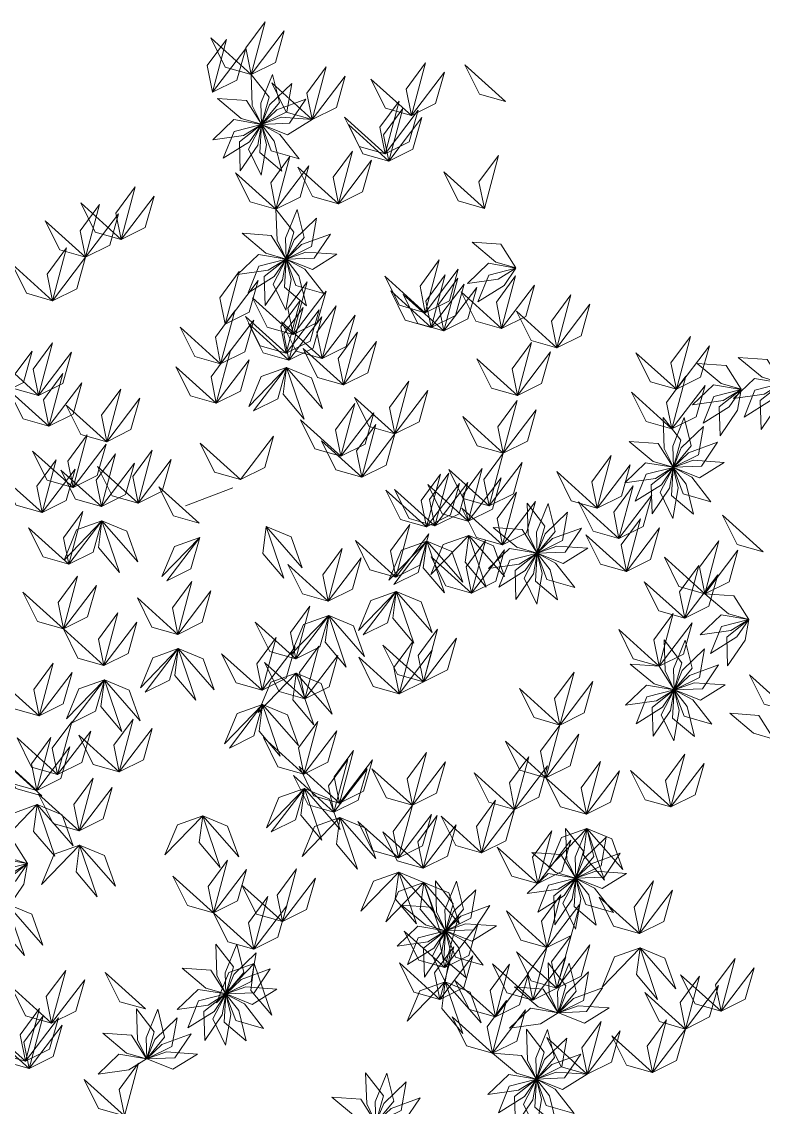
# Model space of a CAD drawing. Header units: inches. Extents: x 4350 to 28384, y -6772 to 993.
# Drawn here: x 15000.1 to 15081.6, y -694.1 to -574.7 of the extents above; entities that cross this region are included whole.
import ezdxf

# ---------------------------------------------------------------- set-up
doc = ezdxf.new("R2010")
doc.units = ezdxf.units.IN
doc.header["$MEASUREMENT"] = 0
doc.layers.add('ARREDAMENTO', color=2, linetype='Continuous', lineweight=18)

# ---------------------------------------------------------------- blocks, each defined once
blk = doc.blocks.new('jacaranda')
at = {"layer": 'ARREDAMENTO', "linetype": 'Continuous'}
blk.add_line((13940.93, 19554.14), (13935.75, 19552.15), dxfattribs=at)
at = {"layer": 'ARREDAMENTO', "lineweight": 0}
for points in [[(13942.96, 19599.59), (13942.38, 19602.5), (13944.51, 19605.39), (13942.96, 19599.59)], [(13942.96, 19599.59), (13940.11, 19600.4), (13938.51, 19603.61), (13942.96, 19599.59)], [(13942.96, 19599.59), (13945.62, 19600.92), (13946.59, 19604.37), (13942.96, 19599.59)], [(13938.72, 19597.65), (13938.13, 19600.56), (13940.26, 19603.45), (13938.72, 19597.65)], [(13938.72, 19597.65), (13941.37, 19598.97), (13942.35, 19602.43), (13938.72, 19597.65)], [(13949.66, 19594.64), (13949.08, 19597.55), (13951.21, 19600.44), (13949.66, 19594.64)], [(13960.57, 19595.08), (13959.98, 19597.98), (13962.11, 19600.87), (13960.57, 19595.08)], [(13970.9, 19596.62), (13968.05, 19597.43), (13966.45, 19600.64), (13970.9, 19596.62)], [(13942.96, 19599.59), (13943.08, 19596.19), (13944.09, 19594.11), (13944.92, 19597.08), (13942.96, 19599.59)], [(13945.29, 19599.58), (13944.02, 19596.42), (13944.09, 19594.11), (13946.06, 19596.49), (13945.29, 19599.58)], [(13949.66, 19594.64), (13952.32, 19595.96), (13953.29, 19599.42), (13949.66, 19594.64)], [(13960.57, 19595.08), (13957.72, 19595.88), (13956.12, 19599.09), (13960.57, 19595.08)], [(13960.57, 19595.08), (13963.22, 19596.4), (13964.2, 19599.85), (13960.57, 19595.08)], [(13947.42, 19598.61), (13944.96, 19596.24), (13944.09, 19594.11), (13946.86, 19595.48), (13947.42, 19598.61)], [(13949.66, 19594.64), (13946.81, 19595.45), (13945.21, 19598.66), (13949.66, 19594.64)], [(13939.25, 19596.94), (13941.86, 19594.75), (13944.08, 19594.11), (13942.43, 19596.71), (13939.25, 19596.94)], [(13948.96, 19596.87), (13945.76, 19595.7), (13944.09, 19594.1), (13947.18, 19594.23), (13948.96, 19596.87)], [(13957.68, 19590.87), (13957.1, 19593.78), (13959.22, 19596.67), (13957.68, 19590.87)], [(13958.09, 19590.07), (13957.5, 19592.97), (13959.63, 19595.86), (13958.09, 19590.07)], [(13957.68, 19590.87), (13960.34, 19592.19), (13961.31, 19595.65), (13957.68, 19590.87)], [(13938.74, 19592.41), (13942.12, 19592.89), (13944.08, 19594.1), (13941.03, 19594.62), (13938.74, 19592.41)], [(13939.89, 19590.39), (13942.78, 19592.19), (13944.08, 19594.1), (13941.09, 19593.33), (13939.89, 19590.39)], [(13941.76, 19589), (13943.67, 19591.83), (13944.08, 19594.1), (13941.66, 19592.18), (13941.76, 19589)], [(13944.04, 19588.5), (13944.63, 19591.85), (13944.08, 19594.1), (13942.65, 19591.36), (13944.04, 19588.5)], [(13946.32, 19588.96), (13945.5, 19592.27), (13944.08, 19594.09), (13943.89, 19591.02), (13946.32, 19588.96)], [(13949.66, 19594.64), (13946.26, 19594.88), (13944.09, 19594.1), (13946.96, 19592.96), (13949.66, 19594.64)], [(13948.22, 19590.32), (13946.12, 19593), (13944.09, 19594.09), (13945.16, 19591.2), (13948.22, 19590.32)], [(13957.68, 19590.87), (13954.83, 19591.68), (13953.23, 19594.89), (13957.68, 19590.87)], [(13958.09, 19590.07), (13955.24, 19590.88), (13953.64, 19594.09), (13958.09, 19590.07)], [(13958.09, 19590.07), (13960.74, 19591.39), (13961.72, 19594.84), (13958.09, 19590.07)], [(13945.68, 19584.78), (13945.1, 19587.68), (13947.22, 19590.57), (13945.68, 19584.78)], [(13952.55, 19585.37), (13951.96, 19588.28), (13954.09, 19591.17), (13952.55, 19585.37)], [(13968.59, 19584.87), (13968, 19587.78), (13970.13, 19590.67), (13968.59, 19584.87)], [(13945.68, 19584.78), (13948.33, 19586.1), (13949.31, 19589.55), (13945.68, 19584.78)], [(13952.55, 19585.37), (13949.69, 19586.18), (13948.09, 19589.39), (13952.55, 19585.37)], [(13952.55, 19585.37), (13955.2, 19586.69), (13956.18, 19590.15), (13952.55, 19585.37)], [(13945.68, 19584.78), (13942.83, 19585.58), (13941.23, 19588.79), (13945.68, 19584.78)], [(13968.59, 19584.87), (13965.73, 19585.68), (13964.13, 19588.89), (13968.59, 19584.87)], [(13928.66, 19581.44), (13928.07, 19584.34), (13930.2, 19587.23), (13928.66, 19581.44)], [(13928.66, 19581.44), (13931.31, 19582.76), (13932.29, 19586.21), (13928.66, 19581.44)], [(13924.75, 19579.49), (13924.17, 19582.4), (13926.29, 19585.29), (13924.75, 19579.49)], [(13928.66, 19581.44), (13925.81, 19582.25), (13924.21, 19585.46), (13928.66, 19581.44)], [(13945.68, 19584.78), (13945.8, 19581.37), (13946.8, 19579.29), (13947.63, 19582.26), (13945.68, 19584.78)], [(13948.01, 19584.76), (13946.73, 19581.6), (13946.81, 19579.29), (13948.77, 19581.67), (13948.01, 19584.76)], [(13924.75, 19579.49), (13921.9, 19580.3), (13920.3, 19583.51), (13924.75, 19579.49)], [(13924.75, 19579.49), (13927.41, 19580.81), (13928.38, 19584.27), (13924.75, 19579.49)], [(13950.13, 19583.79), (13947.68, 19581.42), (13946.81, 19579.29), (13949.57, 19580.66), (13950.13, 19583.79)], [(13941.97, 19582.13), (13944.58, 19579.93), (13946.8, 19579.29), (13945.14, 19581.9), (13941.97, 19582.13)], [(13951.68, 19582.05), (13948.47, 19580.88), (13946.81, 19579.28), (13949.89, 19579.41), (13951.68, 19582.05)], [(13967.24, 19581.15), (13969.86, 19578.96), (13972.07, 19578.32), (13970.42, 19580.92), (13967.24, 19581.15)], [(13921.12, 19574.72), (13920.54, 19577.63), (13922.66, 19580.52), (13921.12, 19574.72)], [(13941.46, 19577.59), (13944.83, 19578.07), (13946.79, 19579.28), (13943.75, 19579.8), (13941.46, 19577.59)], [(13952.38, 19579.82), (13948.98, 19580.06), (13946.81, 19579.28), (13949.68, 19578.14), (13952.38, 19579.82)], [(13921.12, 19574.72), (13918.27, 19575.53), (13916.67, 19578.74), (13921.12, 19574.72)], [(13921.12, 19574.72), (13923.77, 19576.04), (13924.75, 19579.49), (13921.12, 19574.72)], [(13942.61, 19575.57), (13945.5, 19577.37), (13946.79, 19579.28), (13943.8, 19578.51), (13942.61, 19575.57)], [(13944.48, 19574.18), (13946.39, 19577.01), (13946.79, 19579.28), (13944.38, 19577.36), (13944.48, 19574.18)], [(13946.76, 19573.68), (13947.35, 19577.04), (13946.8, 19579.28), (13945.37, 19576.54), (13946.76, 19573.68)], [(13949.04, 19574.14), (13948.21, 19577.45), (13946.8, 19579.27), (13946.61, 19576.2), (13949.04, 19574.14)], [(13950.94, 19575.5), (13948.84, 19578.18), (13946.8, 19579.27), (13947.88, 19576.38), (13950.94, 19575.5)], [(13962.1, 19573.4), (13961.52, 19576.31), (13963.64, 19579.2), (13962.1, 19573.4)], [(13966.73, 19576.62), (13970.11, 19577.1), (13972.07, 19578.31), (13969.03, 19578.83), (13966.73, 19576.62)], [(13940.08, 19572.14), (13939.5, 19575.05), (13941.62, 19577.94), (13940.08, 19572.14)], [(13962.1, 19573.4), (13959.25, 19574.21), (13957.65, 19577.42), (13962.1, 19573.4)], [(13962.1, 19573.4), (13964.76, 19574.72), (13965.73, 19578.17), (13962.1, 19573.4)], [(13962.76, 19571.78), (13962.17, 19574.68), (13964.3, 19577.57), (13962.76, 19571.78)], [(13967.88, 19574.6), (13970.77, 19576.4), (13972.07, 19578.31), (13969.08, 19577.54), (13967.88, 19574.6)], [(13970.49, 19571.66), (13969.91, 19574.57), (13972.03, 19577.46), (13970.49, 19571.66)], [(13940.08, 19572.14), (13942.74, 19573.46), (13943.71, 19576.92), (13940.08, 19572.14)], [(13947.56, 19571), (13946.98, 19573.9), (13949.1, 19576.79), (13947.56, 19571)], [(13962.76, 19571.78), (13965.41, 19573.1), (13966.39, 19576.55), (13962.76, 19571.78)], [(13964.12, 19571.39), (13963.54, 19574.3), (13965.67, 19577.19), (13964.12, 19571.39)], [(13964.12, 19571.39), (13966.78, 19572.71), (13967.75, 19576.17), (13964.12, 19571.39)], [(13970.49, 19571.66), (13973.14, 19572.98), (13974.12, 19576.43), (13970.49, 19571.66)], [(13947.56, 19571), (13944.71, 19571.8), (13943.11, 19575.02), (13947.56, 19571)], [(13947.56, 19571), (13950.21, 19572.32), (13951.19, 19575.77), (13947.56, 19571)], [(13962.76, 19571.78), (13959.9, 19572.58), (13958.31, 19575.8), (13962.76, 19571.78)], [(13964.12, 19571.39), (13961.27, 19572.2), (13959.67, 19575.41), (13964.12, 19571.39)], [(13970.49, 19571.66), (13967.64, 19572.47), (13966.04, 19575.68), (13970.49, 19571.66)], [(13976.57, 19569.55), (13975.99, 19572.46), (13978.11, 19575.35), (13976.57, 19569.55)], [(13946.8, 19568.96), (13946.21, 19571.86), (13948.34, 19574.75), (13946.8, 19568.96)], [(13947.11, 19568.18), (13946.53, 19571.08), (13948.66, 19573.97), (13947.11, 19568.18)], [(13946.8, 19568.96), (13949.45, 19570.28), (13950.43, 19573.73), (13946.8, 19568.96)], [(13950.76, 19568.36), (13950.17, 19571.27), (13952.3, 19574.16), (13950.76, 19568.36)], [(13976.57, 19569.55), (13979.23, 19570.87), (13980.2, 19574.33), (13976.57, 19569.55)], [(13939.6, 19567.79), (13939.02, 19570.7), (13941.15, 19573.59), (13939.6, 19567.79)], [(13939.6, 19567.79), (13942.26, 19569.11), (13943.23, 19572.57), (13939.6, 19567.79)], [(13946.8, 19568.96), (13943.94, 19569.76), (13942.34, 19572.98), (13946.8, 19568.96)], [(13947.11, 19568.18), (13949.77, 19569.5), (13950.74, 19572.95), (13947.11, 19568.18)], [(13950.76, 19568.36), (13953.41, 19569.68), (13954.39, 19573.13), (13950.76, 19568.36)], [(13976.57, 19569.55), (13973.72, 19570.36), (13972.12, 19573.57), (13976.57, 19569.55)], [(13939.6, 19567.79), (13936.75, 19568.6), (13935.15, 19571.81), (13939.6, 19567.79)], [(13947.11, 19568.18), (13944.26, 19568.98), (13942.66, 19572.2), (13947.11, 19568.18)], [(13950.76, 19568.36), (13947.9, 19569.17), (13946.3, 19572.38), (13950.76, 19568.36)], [(13953.11, 19565.45), (13952.53, 19568.35), (13954.65, 19571.24), (13953.11, 19565.45)], [(13953.11, 19565.45), (13955.77, 19566.77), (13956.74, 19570.22), (13953.11, 19565.45)], [(13989.7, 19564.98), (13989.11, 19567.89), (13991.24, 19570.78), (13989.7, 19564.98)], [(13915.26, 19564.4), (13917.91, 19565.72), (13918.89, 19569.17), (13915.26, 19564.4)], [(13919.58, 19564.29), (13919, 19567.2), (13921.12, 19570.09), (13919.58, 19564.29)], [(13919.58, 19564.29), (13922.23, 19565.61), (13923.21, 19569.06), (13919.58, 19564.29)], [(13939.12, 19563.44), (13938.54, 19566.35), (13940.67, 19569.24), (13939.12, 19563.44)], [(13953.11, 19565.45), (13950.26, 19566.26), (13948.66, 19569.47), (13953.11, 19565.45)], [(13972.23, 19564.31), (13971.65, 19567.22), (13973.77, 19570.11), (13972.23, 19564.31)], [(13972.23, 19564.31), (13974.89, 19565.63), (13975.86, 19569.09), (13972.23, 19564.31)], [(13989.7, 19564.98), (13986.85, 19565.79), (13985.25, 19569), (13989.7, 19564.98)], [(13989.7, 19564.98), (13992.35, 19566.3), (13993.33, 19569.76), (13989.7, 19564.98)], [(13919.58, 19564.29), (13916.73, 19565.1), (13915.13, 19568.31), (13919.58, 19564.29)], [(13939.12, 19563.44), (13941.78, 19564.76), (13942.75, 19568.22), (13939.12, 19563.44)], [(13972.23, 19564.31), (13969.38, 19565.12), (13967.78, 19568.33), (13972.23, 19564.31)], [(13991.99, 19567.81), (13994.61, 19565.62), (13996.82, 19564.98), (13995.17, 19567.58), (13991.99, 19567.81)], [(13996.51, 19568.49), (13999.12, 19566.3), (14001.34, 19565.66), (13999.68, 19568.26), (13996.51, 19568.49)], [(13920.72, 19560.91), (13920.14, 19563.82), (13922.26, 19566.71), (13920.72, 19560.91)], [(13939.12, 19563.44), (13936.27, 19564.25), (13934.67, 19567.46), (13939.12, 19563.44)], [(13946.85, 19567.39), (13944.06, 19566.39), (13942.68, 19563.08), (13946.85, 19567.39)], [(13943.22, 19562.62), (13945.87, 19563.94), (13946.85, 19567.39), (13943.22, 19562.62)], [(13946.85, 19567.39), (13946.46, 19564.45), (13948.77, 19561.71), (13946.85, 19567.39)], [(13946.85, 19567.39), (13949.59, 19566.25), (13950.79, 19562.87), (13946.85, 19567.39)], [(13920.72, 19560.91), (13923.38, 19562.23), (13924.35, 19565.68), (13920.72, 19560.91)], [(13958.76, 19560.07), (13958.17, 19562.98), (13960.3, 19565.87), (13958.76, 19560.07)], [(13989.22, 19560.63), (13988.63, 19563.54), (13990.76, 19566.43), (13989.22, 19560.63)], [(13989.22, 19560.63), (13991.87, 19561.95), (13992.85, 19565.41), (13989.22, 19560.63)], [(13991.48, 19563.28), (13994.86, 19563.75), (13996.82, 19564.97), (13993.78, 19565.48), (13991.48, 19563.28)], [(13996, 19563.96), (13999.37, 19564.43), (14001.33, 19565.65), (13998.29, 19566.16), (13996, 19563.96)], [(13997.15, 19561.93), (14000.04, 19563.74), (14001.33, 19565.65), (13998.34, 19564.88), (13997.15, 19561.93)], [(13999.02, 19560.55), (14000.93, 19563.37), (14001.33, 19565.64), (13998.92, 19563.73), (13999.02, 19560.55)], [(13920.72, 19560.91), (13917.87, 19561.72), (13916.27, 19564.93), (13920.72, 19560.91)], [(13927.08, 19559.22), (13926.5, 19562.12), (13928.63, 19565.01), (13927.08, 19559.22)], [(13958.76, 19560.07), (13961.41, 19561.39), (13962.39, 19564.85), (13958.76, 19560.07)], [(13989.22, 19560.63), (13986.37, 19561.44), (13984.77, 19564.65), (13989.22, 19560.63)], [(13992.63, 19561.25), (13995.52, 19563.06), (13996.82, 19564.97), (13993.83, 19564.2), (13992.63, 19561.25)], [(13994.5, 19559.87), (13996.41, 19562.69), (13996.82, 19564.96), (13994.4, 19563.05), (13994.5, 19559.87)], [(13927.08, 19559.22), (13924.23, 19560.02), (13922.63, 19563.23), (13927.08, 19559.22)], [(13927.08, 19559.22), (13929.74, 19560.54), (13930.71, 19563.99), (13927.08, 19559.22)], [(13952.81, 19557.61), (13952.23, 19560.52), (13954.35, 19563.41), (13952.81, 19557.61)], [(13958.76, 19560.07), (13955.91, 19560.88), (13954.31, 19564.09), (13958.76, 19560.07)], [(13970.66, 19557.95), (13970.08, 19560.86), (13972.21, 19563.75), (13970.66, 19557.95)], [(13952.81, 19557.61), (13955.47, 19558.93), (13956.44, 19562.38), (13952.81, 19557.61)], [(13970.66, 19557.95), (13967.81, 19558.76), (13966.21, 19561.97), (13970.66, 19557.95)], [(13970.66, 19557.95), (13973.32, 19559.27), (13974.3, 19562.72), (13970.66, 19557.95)], [(13988.24, 19561.89), (13988.36, 19558.48), (13989.37, 19556.4), (13990.2, 19559.37), (13988.24, 19561.89)], [(13990.57, 19561.87), (13989.3, 19558.71), (13989.37, 19556.4), (13991.34, 19558.78), (13990.57, 19561.87)], [(13952.81, 19557.61), (13949.96, 19558.42), (13948.36, 19561.63), (13952.81, 19557.61)], [(13955.13, 19555.3), (13954.54, 19558.21), (13956.67, 19561.1), (13955.13, 19555.3)], [(13992.69, 19560.9), (13990.24, 19558.54), (13989.37, 19556.4), (13992.13, 19557.77), (13992.69, 19560.9)], [(13923.38, 19554.17), (13922.79, 19557.08), (13924.92, 19559.97), (13923.38, 19554.17)], [(13941.79, 19555.05), (13944.45, 19556.37), (13945.42, 19559.83), (13941.79, 19555.05)], [(13955.13, 19555.3), (13957.78, 19556.62), (13958.76, 19560.07), (13955.13, 19555.3)], [(13923.38, 19554.17), (13926.03, 19555.49), (13927.01, 19558.95), (13923.38, 19554.17)], [(13930.53, 19552.47), (13929.94, 19555.38), (13932.07, 19558.27), (13930.53, 19552.47)], [(13941.79, 19555.05), (13938.94, 19555.86), (13937.34, 19559.07), (13941.79, 19555.05)], [(13955.13, 19555.3), (13952.28, 19556.11), (13950.68, 19559.32), (13955.13, 19555.3)], [(13984.53, 19559.24), (13987.14, 19557.05), (13989.36, 19556.4), (13987.71, 19559.01), (13984.53, 19559.24)], [(13994.24, 19559.16), (13991.04, 19557.99), (13989.37, 19556.4), (13992.45, 19556.52), (13994.24, 19559.16)], [(13923.38, 19554.17), (13920.52, 19554.98), (13918.92, 19558.19), (13923.38, 19554.17)], [(13919.98, 19551.42), (13919.39, 19554.33), (13921.52, 19557.22), (13919.98, 19551.42)], [(13926.5, 19552.08), (13925.91, 19554.99), (13928.04, 19557.88), (13926.5, 19552.08)], [(13930.53, 19552.47), (13933.18, 19553.79), (13934.16, 19557.25), (13930.53, 19552.47)], [(13969.12, 19552.15), (13968.54, 19555.06), (13970.66, 19557.95), (13969.12, 19552.15)], [(13981, 19551.91), (13980.42, 19554.82), (13982.55, 19557.71), (13981, 19551.91)], [(13994.94, 19556.94), (13991.54, 19557.17), (13989.37, 19556.39), (13992.24, 19555.26), (13994.94, 19556.94)], [(13919.98, 19551.42), (13922.63, 19552.74), (13923.61, 19556.19), (13919.98, 19551.42)], [(13926.5, 19552.08), (13923.64, 19552.89), (13922.04, 19556.1), (13926.5, 19552.08)], [(13930.53, 19552.47), (13927.67, 19553.28), (13926.07, 19556.49), (13930.53, 19552.47)], [(13926.5, 19552.08), (13929.15, 19553.41), (13930.13, 19556.86), (13926.5, 19552.08)], [(13969.12, 19552.15), (13966.27, 19552.96), (13964.67, 19556.17), (13969.12, 19552.15)], [(13966.82, 19550.48), (13966.23, 19553.39), (13968.36, 19556.28), (13966.82, 19550.48)], [(13969.12, 19552.15), (13971.78, 19553.47), (13972.75, 19556.93), (13969.12, 19552.15)], [(13981, 19551.91), (13978.15, 19552.72), (13976.55, 19555.93), (13981, 19551.91)], [(13981, 19551.91), (13983.66, 19553.23), (13984.64, 19556.69), (13981, 19551.91)], [(13984.02, 19554.71), (13987.39, 19555.18), (13989.35, 19556.4), (13986.31, 19556.91), (13984.02, 19554.71)], [(13985.17, 19552.68), (13988.06, 19554.49), (13989.35, 19556.39), (13986.37, 19555.63), (13985.17, 19552.68)], [(13987.04, 19551.29), (13988.95, 19554.12), (13989.36, 19556.39), (13986.94, 19554.47), (13987.04, 19551.29)], [(13989.32, 19550.79), (13989.91, 19554.15), (13989.36, 19556.39), (13987.93, 19553.65), (13989.32, 19550.79)], [(13991.6, 19551.26), (13990.78, 19554.56), (13989.36, 19556.39), (13989.17, 19553.31), (13991.6, 19551.26)], [(13993.5, 19552.61), (13991.4, 19555.3), (13989.37, 19556.39), (13990.44, 19553.5), (13993.5, 19552.61)], [(13919.98, 19551.42), (13917.12, 19552.23), (13915.52, 19555.44), (13919.98, 19551.42)], [(13962.22, 19549.86), (13961.64, 19552.77), (13963.76, 19555.66), (13962.22, 19549.86)], [(13962.22, 19549.86), (13964.88, 19551.18), (13965.85, 19554.63), (13962.22, 19549.86)], [(13963.16, 19549.95), (13962.57, 19552.86), (13964.7, 19555.75), (13963.16, 19549.95)], [(13963.16, 19549.95), (13965.81, 19551.27), (13966.79, 19554.72), (13963.16, 19549.95)], [(13966.82, 19550.48), (13969.47, 19551.8), (13970.45, 19555.26), (13966.82, 19550.48)], [(13937.25, 19550.25), (13934.4, 19551.06), (13932.8, 19554.27), (13937.25, 19550.25)], [(13962.22, 19549.86), (13959.37, 19550.67), (13957.77, 19553.88), (13962.22, 19549.86)], [(13963.16, 19549.95), (13960.31, 19550.76), (13958.71, 19553.97), (13963.16, 19549.95)], [(13966.82, 19550.48), (13963.96, 19551.29), (13962.36, 19554.5), (13966.82, 19550.48)], [(13970.58, 19547.88), (13970, 19550.79), (13972.12, 19553.68), (13970.58, 19547.88)], [(13983.39, 19548.58), (13982.81, 19551.48), (13984.94, 19554.37), (13983.39, 19548.58)], [(13970.58, 19547.88), (13973.23, 19549.2), (13974.21, 19552.66), (13970.58, 19547.88)], [(13973.28, 19552.45), (13973.39, 19549.05), (13974.4, 19546.97), (13975.23, 19549.94), (13973.28, 19552.45)], [(13975.61, 19552.43), (13974.33, 19549.27), (13974.4, 19546.97), (13976.37, 19549.34), (13975.61, 19552.43)], [(13983.39, 19548.58), (13980.54, 19549.38), (13978.94, 19552.6), (13983.39, 19548.58)], [(13983.39, 19548.58), (13986.05, 19549.9), (13987.02, 19553.35), (13983.39, 19548.58)], [(13922.92, 19545.74), (13922.33, 19548.65), (13924.46, 19551.54), (13922.92, 19545.74)], [(13970.58, 19547.88), (13967.73, 19548.69), (13966.13, 19551.9), (13970.58, 19547.88)], [(13977.73, 19551.47), (13975.28, 19549.1), (13974.4, 19546.96), (13977.17, 19548.34), (13977.73, 19551.47)], [(13999.23, 19547.11), (13996.37, 19547.91), (13994.77, 19551.13), (13999.23, 19547.11)], [(13926.55, 19550.52), (13923.76, 19549.52), (13922.38, 19546.21), (13926.55, 19550.52)], [(13922.92, 19545.74), (13925.57, 19547.06), (13926.55, 19550.52), (13922.92, 19545.74)], [(13922.92, 19545.74), (13925.57, 19547.06), (13926.55, 19550.52), (13922.92, 19545.74)], [(13926.55, 19550.52), (13926.16, 19547.58), (13928.48, 19544.84), (13926.55, 19550.52)], [(13926.55, 19550.52), (13929.29, 19549.38), (13930.49, 19546), (13926.55, 19550.52)], [(13944.62, 19549.88), (13944.23, 19546.94), (13946.55, 19544.2), (13944.62, 19549.88)], [(13944.62, 19549.88), (13947.36, 19548.74), (13948.56, 19545.36), (13944.62, 19549.88)], [(13958.86, 19544.32), (13958.27, 19547.23), (13960.4, 19550.12), (13958.86, 19544.32)], [(13958.86, 19544.32), (13958.27, 19547.23), (13960.4, 19550.12), (13958.86, 19544.32)], [(13984.21, 19544.95), (13983.63, 19547.86), (13985.76, 19550.75), (13984.21, 19544.95)], [(13922.92, 19545.74), (13920.07, 19546.55), (13918.47, 19549.76), (13922.92, 19545.74)], [(13937.3, 19548.69), (13934.51, 19547.69), (13933.13, 19544.38), (13937.3, 19548.69)], [(13933.67, 19543.91), (13936.32, 19545.23), (13937.3, 19548.69), (13933.67, 19543.91)], [(13958.86, 19544.32), (13961.51, 19545.64), (13962.49, 19549.09), (13958.86, 19544.32)], [(13958.86, 19544.32), (13961.51, 19545.64), (13962.49, 19549.09), (13958.86, 19544.32)], [(13966.87, 19548.92), (13964.08, 19547.92), (13962.7, 19544.61), (13966.87, 19548.92)], [(13966.87, 19548.92), (13966.48, 19545.98), (13968.8, 19543.24), (13966.87, 19548.92)], [(13966.87, 19548.92), (13969.61, 19547.78), (13970.81, 19544.4), (13966.87, 19548.92)], [(13969.56, 19549.8), (13972.18, 19547.61), (13974.39, 19546.97), (13972.74, 19549.57), (13969.56, 19549.8)], [(13979.27, 19549.72), (13976.07, 19548.56), (13974.4, 19546.96), (13977.49, 19547.09), (13979.27, 19549.72)], [(13984.21, 19544.95), (13981.36, 19545.76), (13979.76, 19548.97), (13984.21, 19544.95)], [(13984.21, 19544.95), (13986.87, 19546.27), (13987.84, 19549.73), (13984.21, 19544.95)], [(13951.43, 19541.68), (13950.85, 19544.59), (13952.97, 19547.48), (13951.43, 19541.68)], [(13958.86, 19544.32), (13956.01, 19545.13), (13954.41, 19548.34), (13958.86, 19544.32)], [(13958.86, 19544.32), (13956.01, 19545.13), (13954.41, 19548.34), (13958.86, 19544.32)], [(13962.27, 19548.29), (13959.48, 19547.3), (13958.1, 19543.99), (13962.27, 19548.29)], [(13958.64, 19543.52), (13961.3, 19544.84), (13962.27, 19548.29), (13958.64, 19543.52)], [(13962.27, 19548.29), (13961.88, 19545.35), (13964.2, 19542.61), (13962.27, 19548.29)], [(13962.27, 19548.29), (13965.01, 19547.15), (13966.22, 19543.77), (13962.27, 19548.29)], [(13967.19, 19542.55), (13966.6, 19545.46), (13968.73, 19548.35), (13967.19, 19542.55)], [(13969.05, 19545.27), (13972.43, 19545.75), (13974.39, 19546.96), (13971.35, 19547.48), (13969.05, 19545.27)], [(13979.97, 19547.5), (13976.57, 19547.74), (13974.4, 19546.96), (13977.27, 19545.82), (13979.97, 19547.5)], [(13992.83, 19542.5), (13992.25, 19545.41), (13994.38, 19548.3), (13992.83, 19542.5)], [(13951.43, 19541.68), (13954.09, 19543), (13955.06, 19546.45), (13951.43, 19541.68)], [(13967.19, 19542.55), (13964.34, 19543.36), (13962.74, 19546.57), (13967.19, 19542.55)], [(13967.19, 19542.55), (13969.84, 19543.87), (13970.82, 19547.32), (13967.19, 19542.55)], [(13970.2, 19543.24), (13973.09, 19545.05), (13974.39, 19546.96), (13971.4, 19546.19), (13970.2, 19543.24)], [(13972.07, 19541.86), (13973.98, 19544.68), (13974.39, 19546.95), (13971.97, 19545.04), (13972.07, 19541.86)], [(13974.35, 19541.36), (13974.94, 19544.71), (13974.39, 19546.95), (13972.96, 19544.22), (13974.35, 19541.36)], [(13976.63, 19541.82), (13975.81, 19545.13), (13974.4, 19546.95), (13974.2, 19543.87), (13976.63, 19541.82)], [(13978.53, 19543.18), (13976.43, 19545.86), (13974.4, 19546.95), (13975.47, 19544.06), (13978.53, 19543.18)], [(13992.83, 19542.5), (13989.98, 19543.31), (13988.38, 19546.52), (13992.83, 19542.5)], [(13992.83, 19542.5), (13995.49, 19543.82), (13996.46, 19547.28), (13992.83, 19542.5)], [(13951.43, 19541.68), (13948.58, 19542.49), (13946.98, 19545.7), (13951.43, 19541.68)], [(13990.62, 19539.8), (13990.03, 19542.71), (13992.16, 19545.6), (13990.62, 19539.8)], [(13922.31, 19538.64), (13921.73, 19541.54), (13923.85, 19544.43), (13922.31, 19538.64)], [(13990.62, 19539.8), (13993.27, 19541.12), (13994.25, 19544.57), (13990.62, 19539.8)], [(13922.31, 19538.64), (13924.97, 19539.96), (13925.94, 19543.41), (13922.31, 19538.64)], [(13934.89, 19538.03), (13934.31, 19540.94), (13936.43, 19543.83), (13934.89, 19538.03)], [(13934.89, 19538.03), (13937.55, 19539.36), (13938.52, 19542.81), (13934.89, 19538.03)], [(13958.91, 19542.75), (13956.12, 19541.76), (13954.74, 19538.45), (13958.91, 19542.75)], [(13955.28, 19537.98), (13957.93, 19539.3), (13958.91, 19542.75), (13955.28, 19537.98)], [(13958.91, 19542.75), (13958.52, 19539.82), (13960.84, 19537.07), (13958.91, 19542.75)], [(13958.91, 19542.75), (13961.65, 19541.61), (13962.85, 19538.23), (13958.91, 19542.75)], [(13990.62, 19539.8), (13987.76, 19540.61), (13986.16, 19543.82), (13990.62, 19539.8)], [(13922.31, 19538.64), (13919.46, 19539.44), (13917.86, 19542.66), (13922.31, 19538.64)], [(13934.89, 19538.03), (13932.04, 19538.84), (13930.44, 19542.05), (13934.89, 19538.03)], [(13992.83, 19542.5), (13995.44, 19540.31), (13997.66, 19539.67), (13996.01, 19542.27), (13992.83, 19542.5)], [(13926.76, 19534.62), (13926.18, 19537.52), (13928.31, 19540.41), (13926.76, 19534.62)], [(13947.85, 19535.34), (13947.27, 19538.25), (13949.4, 19541.14), (13947.85, 19535.34)], [(13987.81, 19534.54), (13987.23, 19537.45), (13989.35, 19540.34), (13987.81, 19534.54)], [(13926.76, 19534.62), (13929.42, 19535.94), (13930.4, 19539.39), (13926.76, 19534.62)], [(13947.85, 19535.34), (13945, 19536.15), (13943.4, 19539.36), (13947.85, 19535.34)], [(13951.48, 19540.11), (13948.69, 19539.12), (13947.31, 19535.81), (13951.48, 19540.11)], [(13947.85, 19535.34), (13950.51, 19536.66), (13951.48, 19540.11), (13947.85, 19535.34)], [(13951.48, 19540.11), (13951.1, 19537.17), (13953.41, 19534.43), (13951.48, 19540.11)], [(13951.48, 19540.11), (13954.22, 19538.97), (13955.43, 19535.59), (13951.48, 19540.11)], [(13987.81, 19534.54), (13990.47, 19535.86), (13991.44, 19539.32), (13987.81, 19534.54)], [(13992.32, 19537.97), (13995.7, 19538.45), (13997.66, 19539.66), (13994.61, 19540.18), (13992.32, 19537.97)], [(13993.47, 19535.95), (13996.36, 19537.75), (13997.66, 19539.66), (13994.67, 19538.89), (13993.47, 19535.95)], [(13995.34, 19534.56), (13997.25, 19537.39), (13997.66, 19539.66), (13995.24, 19537.74), (13995.34, 19534.56)], [(13926.76, 19534.62), (13923.91, 19535.42), (13922.31, 19538.64), (13926.76, 19534.62)], [(13961.89, 19532.82), (13961.3, 19535.73), (13963.43, 19538.62), (13961.89, 19532.82)], [(13987.81, 19534.54), (13984.96, 19535.35), (13983.36, 19538.56), (13987.81, 19534.54)], [(13944.16, 19531.89), (13943.57, 19534.79), (13945.7, 19537.68), (13944.16, 19531.89)], [(13948.87, 19530.93), (13948.28, 19533.84), (13950.41, 19536.73), (13948.87, 19530.93)], [(13961.89, 19532.82), (13959.04, 19533.63), (13957.44, 19536.84), (13961.89, 19532.82)], [(13959.24, 19531.5), (13958.65, 19534.41), (13960.78, 19537.3), (13959.24, 19531.5)], [(13961.89, 19532.82), (13964.54, 19534.15), (13965.52, 19537.6), (13961.89, 19532.82)], [(13988.35, 19537.42), (13988.47, 19534.01), (13989.47, 19531.94), (13990.3, 19534.91), (13988.35, 19537.42)], [(13990.68, 19537.4), (13989.4, 19534.24), (13989.47, 19531.94), (13991.44, 19534.31), (13990.68, 19537.4)], [(13934.94, 19536.47), (13932.15, 19535.47), (13930.77, 19532.16), (13934.94, 19536.47)], [(13931.31, 19531.69), (13933.97, 19533.01), (13934.94, 19536.47), (13931.31, 19531.69)], [(13934.94, 19536.47), (13934.55, 19533.53), (13936.87, 19530.79), (13934.94, 19536.47)], [(13934.94, 19536.47), (13937.68, 19535.33), (13938.89, 19531.95), (13934.94, 19536.47)], [(13944.16, 19531.89), (13941.3, 19532.69), (13939.7, 19535.9), (13944.16, 19531.89)], [(13944.16, 19531.89), (13946.81, 19533.21), (13947.79, 19536.66), (13944.16, 19531.89)], [(13948.87, 19530.93), (13951.52, 19532.25), (13952.5, 19535.71), (13948.87, 19530.93)], [(13959.24, 19531.5), (13956.38, 19532.31), (13954.78, 19535.52), (13959.24, 19531.5)], [(13959.24, 19531.5), (13961.89, 19532.82), (13962.87, 19536.28), (13959.24, 19531.5)], [(13992.8, 19536.44), (13990.35, 19534.07), (13989.48, 19531.93), (13992.24, 19533.3), (13992.8, 19536.44)], [(13919.63, 19529.07), (13919.05, 19531.98), (13921.18, 19534.87), (13919.63, 19529.07)], [(13948.87, 19530.93), (13946.02, 19531.74), (13944.42, 19534.95), (13948.87, 19530.93)], [(13984.64, 19534.77), (13987.25, 19532.58), (13989.46, 19531.94), (13987.81, 19534.54), (13984.64, 19534.77)], [(13994.35, 19534.69), (13991.14, 19533.53), (13989.48, 19531.93), (13992.56, 19532.06), (13994.35, 19534.69)], [(13919.63, 19529.07), (13922.29, 19530.39), (13923.27, 19533.84), (13919.63, 19529.07)], [(13947.91, 19533.77), (13945.11, 19532.78), (13943.73, 19529.46), (13947.91, 19533.77)], [(13947.91, 19533.77), (13947.52, 19530.83), (13949.83, 19528.09), (13947.91, 19533.77)], [(13947.91, 19533.77), (13950.64, 19532.63), (13951.85, 19529.25), (13947.91, 19533.77)], [(13976.9, 19528.07), (13976.32, 19530.98), (13978.45, 19533.87), (13976.9, 19528.07)], [(14002.21, 19529.55), (13999.36, 19530.36), (13997.76, 19533.57), (14002.21, 19529.55)], [(13919.63, 19529.07), (13916.78, 19529.88), (13915.18, 19533.09), (13919.63, 19529.07)], [(13926.82, 19533.05), (13924.02, 19532.06), (13922.64, 19528.74), (13926.82, 19533.05)], [(13923.19, 19528.28), (13925.84, 19529.6), (13926.82, 19533.05), (13923.19, 19528.28)], [(13926.82, 19533.05), (13926.43, 19530.11), (13928.74, 19527.37), (13926.82, 19533.05)], [(13926.82, 19533.05), (13929.55, 19531.91), (13930.76, 19528.53), (13926.82, 19533.05)], [(13976.9, 19528.07), (13974.05, 19528.88), (13972.45, 19532.09), (13976.9, 19528.07)], [(13976.9, 19528.07), (13979.56, 19529.4), (13980.53, 19532.85), (13976.9, 19528.07)], [(13984.12, 19530.24), (13987.5, 19530.72), (13989.46, 19531.93), (13986.42, 19532.45), (13984.12, 19530.24)], [(13995.05, 19532.47), (13991.65, 19532.71), (13989.48, 19531.93), (13992.34, 19530.79), (13995.05, 19532.47)], [(13985.27, 19528.21), (13988.16, 19530.02), (13989.46, 19531.93), (13986.47, 19531.16), (13985.27, 19528.21)], [(13987.15, 19526.83), (13989.05, 19529.65), (13989.46, 19531.92), (13987.04, 19530.01), (13987.15, 19526.83)], [(13989.42, 19526.32), (13990.01, 19529.68), (13989.46, 19531.92), (13988.04, 19529.19), (13989.42, 19526.32)], [(13991.71, 19526.79), (13990.88, 19530.1), (13989.47, 19531.92), (13989.27, 19528.84), (13991.71, 19526.79)], [(13993.6, 19528.15), (13991.5, 19530.83), (13989.47, 19531.92), (13990.55, 19529.03), (13993.6, 19528.15)], [(13944.21, 19530.32), (13941.42, 19529.32), (13940.03, 19526.01), (13944.21, 19530.32)], [(13940.58, 19525.54), (13943.23, 19526.87), (13944.21, 19530.32), (13940.58, 19525.54)], [(13944.21, 19530.32), (13943.82, 19527.38), (13946.13, 19524.64), (13944.21, 19530.32)], [(13944.21, 19530.32), (13946.94, 19529.18), (13948.15, 19525.8), (13944.21, 19530.32)], [(13921.67, 19522.63), (13921.09, 19525.54), (13923.22, 19528.43), (13921.67, 19522.63)], [(13928.44, 19522.93), (13927.86, 19525.84), (13929.99, 19528.73), (13928.44, 19522.93)], [(13948.75, 19522.66), (13948.17, 19525.56), (13950.29, 19528.45), (13948.75, 19522.66)], [(13995.57, 19529.36), (13998.18, 19527.17), (14000.4, 19526.52), (13998.75, 19529.13), (13995.57, 19529.36)], [(13921.67, 19522.63), (13924.33, 19523.95), (13925.31, 19527.4), (13921.67, 19522.63)], [(13928.44, 19522.93), (13931.1, 19524.25), (13932.07, 19527.7), (13928.44, 19522.93)], [(13948.75, 19522.66), (13951.4, 19523.98), (13952.38, 19527.43), (13948.75, 19522.66)], [(13975.36, 19522.28), (13974.78, 19525.18), (13976.9, 19528.07), (13975.36, 19522.28)], [(13921.67, 19522.63), (13918.82, 19523.44), (13917.22, 19526.65), (13921.67, 19522.63)], [(13919.38, 19520.88), (13918.79, 19523.79), (13920.92, 19526.68), (13919.38, 19520.88)], [(13928.44, 19522.93), (13925.59, 19523.74), (13923.99, 19526.95), (13928.44, 19522.93)], [(13948.75, 19522.66), (13945.9, 19523.46), (13944.3, 19526.68), (13948.75, 19522.66)], [(13975.36, 19522.28), (13972.51, 19523.09), (13970.91, 19526.3), (13975.36, 19522.28)], [(13975.36, 19522.28), (13978.01, 19523.6), (13978.99, 19527.05), (13975.36, 19522.28)], [(13919.38, 19520.88), (13916.53, 19521.69), (13914.93, 19524.9), (13919.38, 19520.88)], [(13919.38, 19520.88), (13922.03, 19522.2), (13923.01, 19525.66), (13919.38, 19520.88)], [(13952.67, 19519.48), (13952.08, 19522.39), (13954.21, 19525.28), (13952.67, 19519.48)], [(13960.68, 19519.26), (13960.1, 19522.16), (13962.23, 19525.05), (13960.68, 19519.26)], [(13989.11, 19519.06), (13988.52, 19521.96), (13990.65, 19524.85), (13989.11, 19519.06)], [(13919.95, 19520.29), (13917.09, 19521.09), (13915.49, 19524.31), (13919.95, 19520.29)], [(13952.06, 19518.49), (13951.47, 19521.4), (13953.6, 19524.29), (13952.06, 19518.49)], [(13952.67, 19519.48), (13955.32, 19520.8), (13956.3, 19524.25), (13952.67, 19519.48)], [(13960.68, 19519.26), (13963.34, 19520.58), (13964.31, 19524.03), (13960.68, 19519.26)], [(13971.92, 19518.8), (13971.34, 19521.7), (13973.47, 19524.59), (13971.92, 19518.8)], [(13979.81, 19518.26), (13979.23, 19521.17), (13981.36, 19524.06), (13979.81, 19518.26)], [(13989.11, 19519.06), (13991.76, 19520.38), (13992.74, 19523.83), (13989.11, 19519.06)], [(13952.06, 19518.49), (13949.21, 19519.3), (13947.61, 19522.51), (13952.06, 19518.49)], [(13952.67, 19519.48), (13949.82, 19520.29), (13948.22, 19523.5), (13952.67, 19519.48)], [(13952.06, 19518.49), (13954.71, 19519.81), (13955.69, 19523.27), (13952.06, 19518.49)], [(13960.68, 19519.26), (13957.83, 19520.06), (13956.23, 19523.27), (13960.68, 19519.26)], [(13971.92, 19518.8), (13969.07, 19519.6), (13967.47, 19522.82), (13971.92, 19518.8)], [(13971.92, 19518.8), (13974.58, 19520.12), (13975.55, 19523.57), (13971.92, 19518.8)], [(13979.81, 19518.26), (13982.47, 19519.58), (13983.44, 19523.03), (13979.81, 19518.26)], [(13989.11, 19519.06), (13986.26, 19519.86), (13984.66, 19523.08), (13989.11, 19519.06)], [(13924.04, 19516.43), (13923.45, 19519.33), (13925.58, 19522.22), (13924.04, 19516.43)], [(13924.04, 19516.43), (13926.69, 19517.75), (13927.67, 19521.2), (13924.04, 19516.43)], [(13979.81, 19518.26), (13976.96, 19519.07), (13975.36, 19522.28), (13979.81, 19518.26)], [(13924.04, 19516.43), (13921.18, 19517.23), (13919.58, 19520.45), (13924.04, 19516.43)], [(13948.8, 19521.09), (13946.01, 19520.1), (13944.63, 19516.78), (13948.8, 19521.09)], [(13945.17, 19516.32), (13947.83, 19517.64), (13948.8, 19521.09), (13945.17, 19516.32)], [(13948.8, 19521.09), (13948.41, 19518.15), (13950.73, 19515.41), (13948.8, 19521.09)], [(13948.8, 19521.09), (13951.54, 19519.95), (13952.74, 19516.57), (13948.8, 19521.09)], [(13919.43, 19519.32), (13916.64, 19518.32), (13915.26, 19515.01), (13919.43, 19519.32)], [(13919.43, 19519.32), (13919.04, 19516.38), (13921.36, 19513.64), (13919.43, 19519.32)], [(13919.43, 19519.32), (13922.17, 19518.18), (13923.37, 19514.8), (13919.43, 19519.32)], [(13959.14, 19513.46), (13958.56, 19516.37), (13960.68, 19519.26), (13959.14, 19513.46)], [(13968.29, 19514.02), (13967.71, 19516.93), (13969.83, 19519.82), (13968.29, 19514.02)], [(13937.64, 19518.1), (13934.85, 19517.11), (13933.46, 19513.79), (13937.64, 19518.1)], [(13937.64, 19518.1), (13937.25, 19515.16), (13939.56, 19512.42), (13937.64, 19518.1)], [(13937.64, 19518.1), (13940.37, 19516.96), (13941.58, 19513.58), (13937.64, 19518.1)], [(13952.72, 19517.91), (13949.93, 19516.92), (13948.55, 19513.61), (13952.72, 19517.91)], [(13952.72, 19517.91), (13952.33, 19514.97), (13954.65, 19512.23), (13952.72, 19517.91)], [(13952.72, 19517.91), (13955.46, 19516.77), (13956.66, 19513.39), (13952.72, 19517.91)], [(13959.14, 19513.46), (13961.79, 19514.78), (13962.77, 19518.23), (13959.14, 19513.46)], [(13961.88, 19512.32), (13961.29, 19515.22), (13963.42, 19518.11), (13961.88, 19512.32)], [(13968.29, 19514.02), (13965.44, 19514.83), (13963.84, 19518.04), (13968.29, 19514.02)], [(13968.29, 19514.02), (13970.95, 19515.34), (13971.92, 19518.8), (13968.29, 19514.02)], [(13959.14, 19513.46), (13956.29, 19514.27), (13954.69, 19517.48), (13959.14, 19513.46)], [(13961.88, 19512.32), (13964.53, 19513.64), (13965.51, 19517.09), (13961.88, 19512.32)], [(13974.46, 19510.63), (13973.87, 19513.54), (13976, 19516.43), (13974.46, 19510.63)], [(13979.87, 19516.69), (13977.07, 19515.7), (13975.69, 19512.38), (13979.87, 19516.69)], [(13977.53, 19516.71), (13977.65, 19513.3), (13978.66, 19511.23), (13979.49, 19514.2), (13977.53, 19516.71)], [(13979.87, 19516.69), (13978.59, 19513.53), (13978.66, 19511.23), (13980.63, 19513.6), (13979.87, 19516.69)], [(13979.87, 19516.69), (13979.48, 19513.75), (13981.79, 19511.01), (13979.87, 19516.69)], [(13979.87, 19516.69), (13982.6, 19515.55), (13983.81, 19512.17), (13979.87, 19516.69)], [(13913.55, 19515.68), (13916.16, 19513.49), (13918.38, 19512.85), (13916.73, 19515.45), (13913.55, 19515.68)], [(13961.88, 19512.32), (13959.02, 19513.13), (13957.42, 19516.34), (13961.88, 19512.32)], [(13974.46, 19510.63), (13977.11, 19511.95), (13978.09, 19515.41), (13974.46, 19510.63)], [(13981.99, 19515.73), (13979.53, 19513.36), (13978.66, 19511.22), (13981.43, 19512.59), (13981.99, 19515.73)], [(13924.09, 19514.86), (13921.3, 19513.87), (13919.91, 19510.55), (13924.09, 19514.86)], [(13924.09, 19514.86), (13923.7, 19511.92), (13926.01, 19509.18), (13924.09, 19514.86)], [(13924.09, 19514.86), (13926.82, 19513.72), (13928.03, 19510.34), (13924.09, 19514.86)], [(13974.46, 19510.63), (13971.61, 19511.44), (13970.01, 19514.65), (13974.46, 19510.63)], [(13973.82, 19514.06), (13976.44, 19511.87), (13978.65, 19511.23), (13977, 19513.83), (13973.82, 19514.06)], [(13913.04, 19511.15), (13916.42, 19511.63), (13918.38, 19512.84), (13915.33, 19513.36), (13913.04, 19511.15)], [(13938.8, 19507.43), (13938.21, 19510.33), (13940.34, 19513.22), (13938.8, 19507.43)], [(13983.53, 19513.98), (13980.33, 19512.82), (13978.66, 19511.22), (13981.75, 19511.35), (13983.53, 19513.98)], [(13914.19, 19509.12), (13917.08, 19510.93), (13918.38, 19512.84), (13915.39, 19512.07), (13914.19, 19509.12)], [(13916.06, 19507.74), (13917.97, 19510.57), (13918.38, 19512.84), (13915.96, 19510.92), (13916.06, 19507.74)], [(13938.8, 19507.43), (13941.45, 19508.75), (13942.43, 19512.2), (13938.8, 19507.43)], [(13946.39, 19506.46), (13945.81, 19509.36), (13947.93, 19512.25), (13946.39, 19506.46)], [(13959.19, 19511.89), (13956.4, 19510.9), (13955.02, 19507.59), (13959.19, 19511.89)], [(13959.19, 19511.89), (13958.8, 19508.95), (13961.12, 19506.21), (13959.19, 19511.89)], [(13959.19, 19511.89), (13961.93, 19510.75), (13963.13, 19507.37), (13959.19, 19511.89)], [(13973.31, 19509.53), (13976.69, 19510.01), (13978.65, 19511.22), (13975.6, 19511.74), (13973.31, 19509.53)], [(13984.23, 19511.76), (13980.83, 19512), (13978.66, 19511.22), (13981.53, 19510.08), (13984.23, 19511.76)], [(13938.8, 19507.43), (13935.94, 19508.23), (13934.34, 19511.45), (13938.8, 19507.43)], [(13946.39, 19506.46), (13943.54, 19507.26), (13941.94, 19510.48), (13946.39, 19506.46)], [(13946.39, 19506.46), (13949.04, 19507.78), (13950.02, 19511.23), (13946.39, 19506.46)], [(13961.93, 19510.75), (13959.14, 19509.76), (13957.76, 19506.44), (13961.93, 19510.75)], [(13961.93, 19510.75), (13961.54, 19507.81), (13963.85, 19505.07), (13961.93, 19510.75)], [(13961.93, 19510.75), (13964.67, 19509.61), (13965.87, 19506.23), (13961.93, 19510.75)], [(13963.21, 19510.93), (13963.33, 19507.53), (13964.33, 19505.45), (13965.16, 19508.42), (13963.21, 19510.93)], [(13965.54, 19510.91), (13964.26, 19507.75), (13964.34, 19505.45), (13966.3, 19507.83), (13965.54, 19510.91)], [(13974.46, 19507.5), (13977.35, 19509.31), (13978.65, 19511.22), (13975.66, 19510.45), (13974.46, 19507.5)], [(13976.33, 19506.12), (13978.24, 19508.94), (13978.65, 19511.21), (13976.23, 19509.3), (13976.33, 19506.12)], [(13978.61, 19505.61), (13979.2, 19508.97), (13978.65, 19511.21), (13977.22, 19508.48), (13978.61, 19505.61)], [(13980.89, 19506.08), (13980.07, 19509.39), (13978.65, 19511.21), (13978.46, 19508.13), (13980.89, 19506.08)], [(13982.79, 19507.44), (13980.69, 19510.12), (13978.66, 19511.21), (13979.73, 19508.32), (13982.79, 19507.44)], [(13985.65, 19505.14), (13985.07, 19508.04), (13987.2, 19510.93), (13985.65, 19505.14)], [(13967.66, 19509.95), (13965.21, 19507.58), (13964.34, 19505.45), (13967.1, 19506.82), (13967.66, 19509.95)], [(13975.46, 19503.61), (13974.88, 19506.52), (13977.01, 19509.41), (13975.46, 19503.61)], [(13985.65, 19505.14), (13988.31, 19506.46), (13989.28, 19509.91), (13985.65, 19505.14)], [(13916.1, 19508.4), (13915.71, 19505.46), (13918.03, 19502.72), (13916.1, 19508.4)], [(13916.1, 19508.4), (13918.84, 19507.26), (13920.04, 19503.88), (13916.1, 19508.4)], [(13943.25, 19503.41), (13942.66, 19506.31), (13944.79, 19509.2), (13943.25, 19503.41)], [(13943.25, 19503.41), (13945.9, 19504.73), (13946.88, 19508.18), (13943.25, 19503.41)], [(13959.5, 19508.28), (13962.11, 19506.09), (13964.33, 19505.45), (13962.67, 19508.05), (13959.5, 19508.28)], [(13969.21, 19508.21), (13966, 19507.04), (13964.34, 19505.44), (13967.42, 19505.57), (13969.21, 19508.21)], [(13975.46, 19503.61), (13978.12, 19504.93), (13979.09, 19508.38), (13975.46, 19503.61)], [(13985.65, 19505.14), (13982.8, 19505.94), (13981.2, 19509.16), (13985.65, 19505.14)], [(13943.25, 19503.41), (13940.4, 19504.22), (13938.8, 19507.43), (13943.25, 19503.41)], [(13964.23, 19501.4), (13963.65, 19504.31), (13965.78, 19507.2), (13964.23, 19501.4)], [(13975.46, 19503.61), (13972.61, 19504.42), (13971.01, 19507.63), (13975.46, 19503.61)], [(13958.99, 19503.75), (13962.36, 19504.23), (13964.32, 19505.44), (13961.28, 19505.96), (13958.99, 19503.75)], [(13964.23, 19501.4), (13966.89, 19502.73), (13967.86, 19506.18), (13964.23, 19501.4)], [(13969.91, 19505.98), (13966.51, 19506.22), (13964.34, 19505.44), (13967.21, 19504.3), (13969.91, 19505.98)], [(13964.23, 19501.4), (13961.38, 19502.21), (13959.78, 19505.42), (13964.23, 19501.4)], [(13960.14, 19501.73), (13963.03, 19503.53), (13964.32, 19505.44), (13961.33, 19504.67), (13960.14, 19501.73)], [(13962.01, 19500.34), (13963.92, 19503.17), (13964.32, 19505.44), (13961.91, 19503.52), (13962.01, 19500.34)], [(13964.29, 19499.84), (13964.88, 19503.19), (13964.33, 19505.43), (13962.9, 19502.7), (13964.29, 19499.84)], [(13966.57, 19500.3), (13965.74, 19503.61), (13964.33, 19505.43), (13964.14, 19502.35), (13966.57, 19500.3)], [(13968.47, 19501.66), (13966.37, 19504.34), (13964.33, 19505.43), (13965.41, 19502.54), (13968.47, 19501.66)], [(13976.57, 19499.13), (13975.99, 19502.04), (13978.12, 19504.93), (13976.57, 19499.13)], [(13939.06, 19503.99), (13939.18, 19500.58), (13940.18, 19498.51), (13941.01, 19501.48), (13939.06, 19503.99)], [(13941.39, 19503.97), (13940.11, 19500.81), (13940.18, 19498.51), (13942.15, 19500.88), (13941.39, 19503.97)], [(13963.7, 19497.9), (13963.11, 19500.81), (13965.24, 19503.7), (13963.7, 19497.9)], [(13973.92, 19497.81), (13973.34, 19500.72), (13975.46, 19503.61), (13973.92, 19497.81)], [(13976.57, 19499.13), (13979.23, 19500.46), (13980.2, 19503.91), (13976.57, 19499.13)], [(13985.71, 19503.57), (13982.91, 19502.58), (13981.53, 19499.26), (13985.71, 19503.57)], [(13985.71, 19503.57), (13985.32, 19500.63), (13987.63, 19497.89), (13985.71, 19503.57)], [(13985.71, 19503.57), (13988.44, 19502.43), (13989.65, 19499.05), (13985.71, 19503.57)], [(13943.51, 19503.01), (13941.06, 19500.64), (13940.19, 19498.5), (13942.95, 19499.87), (13943.51, 19503.01)], [(13963.7, 19497.9), (13966.35, 19499.22), (13967.33, 19502.68), (13963.7, 19497.9)], [(13976.57, 19499.13), (13973.72, 19499.94), (13972.12, 19503.15), (13976.57, 19499.13)], [(13973.92, 19497.81), (13976.57, 19499.13), (13977.55, 19502.59), (13973.92, 19497.81)], [(13994.61, 19496.6), (13994.02, 19499.5), (13996.15, 19502.39), (13994.61, 19496.6)], [(13921.02, 19495.3), (13920.43, 19498.21), (13922.56, 19501.1), (13921.02, 19495.3)], [(13935.35, 19501.34), (13937.96, 19499.15), (13940.17, 19498.51), (13938.52, 19501.11), (13935.35, 19501.34)], [(13943.3, 19501.84), (13940.51, 19500.85), (13939.13, 19497.53), (13943.3, 19501.84)], [(13945.05, 19501.26), (13941.85, 19500.1), (13940.19, 19498.5), (13943.27, 19498.63), (13945.05, 19501.26)], [(13943.3, 19501.84), (13942.91, 19498.9), (13945.23, 19496.16), (13943.3, 19501.84)], [(13963.7, 19497.9), (13960.85, 19498.71), (13959.25, 19501.92), (13963.7, 19497.9)], [(13969.81, 19495.98), (13969.23, 19498.88), (13971.35, 19501.77), (13969.81, 19495.98)], [(13973.92, 19497.81), (13971.07, 19498.62), (13969.47, 19501.83), (13973.92, 19497.81)], [(13975.6, 19501.92), (13975.72, 19498.51), (13976.72, 19496.44), (13977.55, 19499.41), (13975.6, 19501.92)], [(13977.93, 19501.9), (13976.65, 19498.74), (13976.72, 19496.43), (13978.69, 19498.81), (13977.93, 19501.9)], [(13980.05, 19500.93), (13977.6, 19498.57), (13976.73, 19496.43), (13979.49, 19497.8), (13980.05, 19500.93)], [(13994.61, 19496.6), (13997.26, 19497.92), (13998.24, 19501.37), (13994.61, 19496.6)], [(13921.02, 19495.3), (13923.67, 19496.62), (13924.65, 19500.07), (13921.02, 19495.3)], [(13931.35, 19496.85), (13928.5, 19497.65), (13926.9, 19500.87), (13931.35, 19496.85)], [(13964.29, 19499.84), (13961.49, 19498.84), (13960.11, 19495.53), (13964.29, 19499.84)], [(13964.29, 19499.84), (13963.9, 19496.9), (13966.21, 19494.16), (13964.29, 19499.84)], [(13964.29, 19499.84), (13967.02, 19498.7), (13968.23, 19495.32), (13964.29, 19499.84)], [(13969.81, 19495.98), (13966.96, 19496.78), (13965.36, 19499.99), (13969.81, 19495.98)], [(13969.81, 19495.98), (13972.47, 19497.3), (13973.44, 19500.75), (13969.81, 19495.98)], [(13990.7, 19494.65), (13990.12, 19497.56), (13992.24, 19500.45), (13990.7, 19494.65)], [(13994.61, 19496.6), (13991.76, 19497.4), (13990.16, 19500.62), (13994.61, 19496.6)], [(13921.02, 19495.3), (13918.16, 19496.11), (13916.56, 19499.32), (13921.02, 19495.3)], [(13934.83, 19496.81), (13938.21, 19497.28), (13940.17, 19498.5), (13937.13, 19499.01), (13934.83, 19496.81)], [(13945.76, 19499.04), (13942.36, 19499.28), (13940.19, 19498.5), (13943.05, 19497.36), (13945.76, 19499.04)], [(13971.89, 19499.27), (13974.5, 19497.08), (13976.71, 19496.44), (13975.06, 19499.04), (13971.89, 19499.27)], [(13981.59, 19499.19), (13978.39, 19498.02), (13976.73, 19496.43), (13979.81, 19496.56), (13981.59, 19499.19)], [(13990.7, 19494.65), (13987.85, 19495.46), (13986.25, 19498.67), (13990.7, 19494.65)], [(13990.7, 19494.65), (13993.36, 19495.97), (13994.33, 19499.43), (13990.7, 19494.65)], [(13935.98, 19494.78), (13938.87, 19496.59), (13940.17, 19498.5), (13937.18, 19497.73), (13935.98, 19494.78)], [(13937.86, 19493.4), (13939.76, 19496.22), (13940.17, 19498.49), (13937.75, 19496.58), (13937.86, 19493.4)], [(13940.13, 19492.89), (13940.72, 19496.25), (13940.17, 19498.49), (13938.74, 19495.76), (13940.13, 19492.89)], [(13942.42, 19493.36), (13941.59, 19496.67), (13940.18, 19498.49), (13939.98, 19495.41), (13942.42, 19493.36)], [(13944.31, 19494.71), (13942.21, 19497.4), (13940.18, 19498.49), (13941.26, 19495.6), (13944.31, 19494.71)], [(13969.5, 19491.98), (13968.91, 19494.88), (13971.04, 19497.77), (13969.5, 19491.98)], [(13918.13, 19491.1), (13917.55, 19494), (13919.67, 19496.89), (13918.13, 19491.1)], [(13930.35, 19496.85), (13930.47, 19493.45), (13931.47, 19491.37), (13932.3, 19494.34), (13930.35, 19496.85)], [(13932.68, 19496.83), (13931.4, 19493.67), (13931.47, 19491.37), (13933.44, 19493.74), (13932.68, 19496.83)], [(13969.5, 19491.98), (13972.15, 19493.3), (13973.13, 19496.75), (13969.5, 19491.98)], [(13971.37, 19494.74), (13974.75, 19495.21), (13976.71, 19496.43), (13973.67, 19496.94), (13971.37, 19494.74)], [(13982.3, 19496.97), (13978.9, 19497.21), (13976.73, 19496.42), (13979.59, 19495.29), (13982.3, 19496.97)], [(13918.13, 19491.1), (13915.28, 19491.9), (13913.68, 19495.12), (13918.13, 19491.1)], [(13918.54, 19490.29), (13917.95, 19493.2), (13920.08, 19496.09), (13918.54, 19490.29)], [(13918.13, 19491.1), (13920.79, 19492.42), (13921.76, 19495.87), (13918.13, 19491.1)], [(13918.54, 19490.29), (13921.19, 19491.61), (13922.17, 19495.07), (13918.54, 19490.29)], [(13934.8, 19495.87), (13932.35, 19493.5), (13931.47, 19491.37), (13934.24, 19492.74), (13934.8, 19495.87)], [(13969.5, 19491.98), (13966.64, 19492.79), (13965.04, 19496), (13969.5, 19491.98)], [(13979.9, 19489.68), (13979.32, 19492.58), (13981.45, 19495.47), (13979.9, 19489.68)], [(13987.07, 19489.88), (13986.49, 19492.78), (13988.61, 19495.67), (13987.07, 19489.88)], [(13918.54, 19490.29), (13915.69, 19491.1), (13914.09, 19494.31), (13918.54, 19490.29)], [(13926.64, 19494.2), (13929.25, 19492.01), (13931.46, 19491.37), (13929.81, 19493.97), (13926.64, 19494.2)], [(13936.34, 19494.12), (13933.14, 19492.96), (13931.48, 19491.36), (13934.56, 19491.49), (13936.34, 19494.12)], [(13973.21, 19494.63), (13973.32, 19491.22), (13974.33, 19489.15), (13975.16, 19492.12), (13973.21, 19494.63)], [(13975.54, 19494.61), (13974.26, 19491.45), (13974.33, 19489.14), (13976.3, 19491.52), (13975.54, 19494.61)], [(13979.9, 19489.68), (13982.56, 19491), (13983.54, 19494.45), (13979.9, 19489.68)], [(13987.07, 19489.88), (13984.22, 19490.69), (13982.62, 19493.9), (13987.07, 19489.88)], [(13987.07, 19489.88), (13989.72, 19491.2), (13990.7, 19494.65), (13987.07, 19489.88)], [(13977.66, 19493.64), (13975.21, 19491.28), (13974.33, 19489.14), (13977.1, 19490.51), (13977.66, 19493.64)], [(13979.9, 19489.68), (13977.05, 19490.48), (13975.45, 19493.7), (13979.9, 19489.68)], [(13926.12, 19489.67), (13929.5, 19490.15), (13931.46, 19491.36), (13928.42, 19491.88), (13926.12, 19489.67)], [(13937.05, 19491.9), (13933.65, 19492.14), (13931.47, 19491.36), (13934.34, 19490.22), (13937.05, 19491.9)], [(13969.5, 19491.98), (13972.11, 19489.79), (13974.32, 19489.14), (13972.67, 19491.75), (13969.5, 19491.98)], [(13979.2, 19491.9), (13976, 19490.73), (13974.34, 19489.14), (13977.42, 19489.27), (13979.2, 19491.9)], [(13929.04, 19485.09), (13928.45, 19488), (13930.58, 19490.89), (13929.04, 19485.09)], [(13929.04, 19485.09), (13926.18, 19485.9), (13924.58, 19489.11), (13929.04, 19485.09)], [(13955.54, 19489.82), (13955.66, 19486.41), (13956.66, 19484.33), (13957.49, 19487.31), (13955.54, 19489.82)], [(13957.87, 19489.8), (13956.6, 19486.64), (13956.67, 19484.33), (13958.63, 19486.71), (13957.87, 19489.8)], [(13968.98, 19487.45), (13972.36, 19487.92), (13974.32, 19489.14), (13971.28, 19489.65), (13968.98, 19487.45)], [(13970.13, 19485.42), (13973.02, 19487.23), (13974.32, 19489.13), (13971.33, 19488.37), (13970.13, 19485.42)], [(13972, 19484.04), (13973.91, 19486.86), (13974.32, 19489.13), (13971.9, 19487.22), (13972, 19484.04)], [(13974.28, 19483.53), (13974.87, 19486.89), (13974.32, 19489.13), (13972.89, 19486.4), (13974.28, 19483.53)], [(13976.56, 19484), (13975.74, 19487.31), (13974.33, 19489.13), (13974.13, 19486.05), (13976.56, 19484)], [(13979.9, 19489.68), (13976.5, 19489.91), (13974.33, 19489.13), (13977.2, 19488), (13979.9, 19489.68)], [(13978.46, 19485.35), (13976.36, 19488.04), (13974.33, 19489.13), (13975.4, 19486.24), (13978.46, 19485.35)], [(13959.99, 19488.83), (13957.54, 19486.47), (13956.67, 19484.33), (13959.43, 19485.7), (13959.99, 19488.83)], [(13951.83, 19487.17), (13954.44, 19484.98), (13956.66, 19484.33), (13955, 19486.94), (13951.83, 19487.17)], [(13961.54, 19487.09), (13958.34, 19485.92), (13956.67, 19484.33), (13959.75, 19484.45), (13961.54, 19487.09)]]:
    blk.add_lwpolyline(points, dxfattribs=at)

msp = doc.modelspace()

# ---------------------------------------------------------------- block references
at = {"layer": 'ARREDAMENTO'}
msp.add_blockref('jacaranda', (1082.35, -20180.1), dxfattribs=at)

doc.saveas('drawing.dxf')
